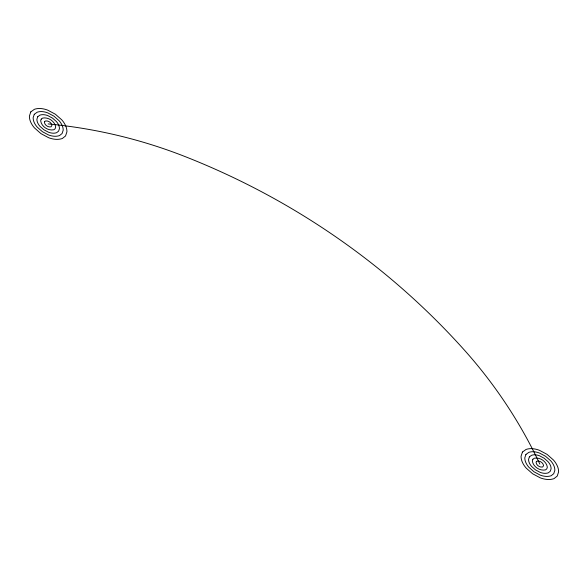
<?xml version="1.0" encoding="UTF-8"?>
<svg xmlns="http://www.w3.org/2000/svg" width="588" height="588" viewBox="0 0 588 588"><rect width="100%" height="100%" fill="white"/><g stroke="black" fill="none" stroke-linecap="round" stroke-linejoin="round"><path stroke-width="0.88" d="M539.828 464.072A488.871 472.649 -1.3 0 0 463.947 349.603A738.543 714.045 -1.3 0 0 184.757 156.452A488.871 472.649 -1.3 0 0 48.172 123.928M30.789 111.904L29.4 116.071A15.604 15.09 -1.3 0 0 30.789 122.289A24.446 23.63 -1.3 0 0 34.582 128.015L40.976 133.638L48.539 137.673A24.446 23.63 -1.3 0 0 55.375 139.297A16.574 16.023 -1.3 0 0 62.313 138.518L65.555 135.953L66.936 131.778A15.604 15.09 -1.3 0 0 65.547 125.56A24.446 23.63 -1.3 0 0 61.755 119.842L55.368 114.212L47.797 110.184A24.446 23.63 -1.3 0 0 40.969 108.552A15.604 15.09 -1.3 0 0 34.427 109.287L30.789 111.904M34.266 114.307L33.156 117.644A12.488 12.069 -1.3 0 0 34.266 122.62A19.558 18.904 -1.3 0 0 37.301 127.199L42.41 131.697L48.466 134.924A19.558 18.904 -1.3 0 0 53.934 136.225A13.259 12.818 -1.3 0 0 59.484 135.6L62.078 133.549L63.188 130.205A12.488 12.069 -1.3 0 0 62.071 125.237A19.558 18.904 -1.3 0 0 59.035 120.658L53.927 116.152L47.871 112.933A19.558 18.904 -1.3 0 0 42.41 111.632A12.488 12.069 -1.3 0 0 37.176 112.212L34.266 114.307M37.742 116.711L36.904 119.217A9.364 9.055 -1.3 0 0 37.742 122.943A14.663 14.178 -1.3 0 0 40.021 126.383L43.85 129.757L48.392 132.175A14.663 14.178 -1.3 0 0 52.494 133.153A9.945 9.614 -1.3 0 0 56.654 132.682L58.602 131.139L59.432 128.64A9.364 9.055 -1.3 0 0 58.594 124.906A14.663 14.178 -1.3 0 0 56.323 121.473L52.486 118.1L47.944 115.682A14.663 14.178 -1.3 0 0 43.85 114.704A9.364 9.055 -1.3 0 0 39.925 115.145L37.742 116.711M41.219 119.114L40.66 120.783C41.454 126.626 48.135 130.992 53.824 129.764L55.125 128.735L55.676 127.067C54.897 121.29 48.319 116.924 42.674 118.07L41.219 119.114M44.695 121.525L44.416 122.355C44.813 125.281 48.15 127.464 51.002 126.846L51.92 125.494C51.531 122.605 48.245 120.422 45.423 120.996L44.695 121.525M522.445 452.04L521.064 456.215A15.604 15.09 -1.3 0 0 522.453 462.433A24.446 23.63 -1.3 0 0 526.245 468.158L532.632 473.781L540.203 477.816A24.446 23.63 -1.3 0 0 547.031 479.44A16.574 16.023 -1.3 0 0 553.977 478.661L557.211 476.096L558.6 471.921A15.604 15.09 -1.3 0 0 557.211 465.703A24.446 23.63 -1.3 0 0 553.418 459.978L547.024 454.355L539.461 450.32A24.446 23.63 -1.3 0 0 532.625 448.695A15.604 15.09 -1.3 0 0 526.091 449.43L522.445 452.04M525.922 454.45L524.812 457.787A12.488 12.069 -1.3 0 0 525.929 462.763A19.558 18.904 -1.3 0 0 528.965 467.342L534.073 471.841L540.129 475.067A19.558 18.904 -1.3 0 0 545.59 476.368A13.259 12.818 -1.3 0 0 551.147 475.743L553.734 473.693L554.844 470.349A12.488 12.069 -1.3 0 0 553.734 465.38A19.558 18.904 -1.3 0 0 550.699 460.801L545.59 456.295L539.534 453.069A19.558 18.904 -1.3 0 0 534.066 451.768A12.488 12.069 -1.3 0 0 528.84 452.356L525.922 454.45M529.398 456.854L528.568 459.36A9.364 9.055 -1.3 0 0 529.406 463.087A14.663 14.178 -1.3 0 0 531.677 466.519L535.514 469.9L540.056 472.318A14.663 14.178 -1.3 0 0 544.15 473.296A9.945 9.614 -1.3 0 0 548.317 472.825L550.258 471.282L551.096 468.783A9.364 9.055 -1.3 0 0 550.258 465.049A14.663 14.178 -1.3 0 0 547.979 461.617L544.15 458.243L539.608 455.818A14.663 14.178 -1.3 0 0 535.506 454.847A9.364 9.055 -1.3 0 0 531.589 455.288L529.398 456.854M532.875 459.257L532.324 460.926C533.11 466.769 539.791 471.135 545.488 469.908L546.781 468.879L547.34 467.21C546.561 461.433 539.982 457.06 534.338 458.214L532.875 459.257M536.352 461.661L536.08 462.499C536.469 465.417 539.813 467.6 542.658 466.99L543.584 465.637C543.194 462.749 539.909 460.566 537.079 461.139L536.352 461.661"/></g></svg>
